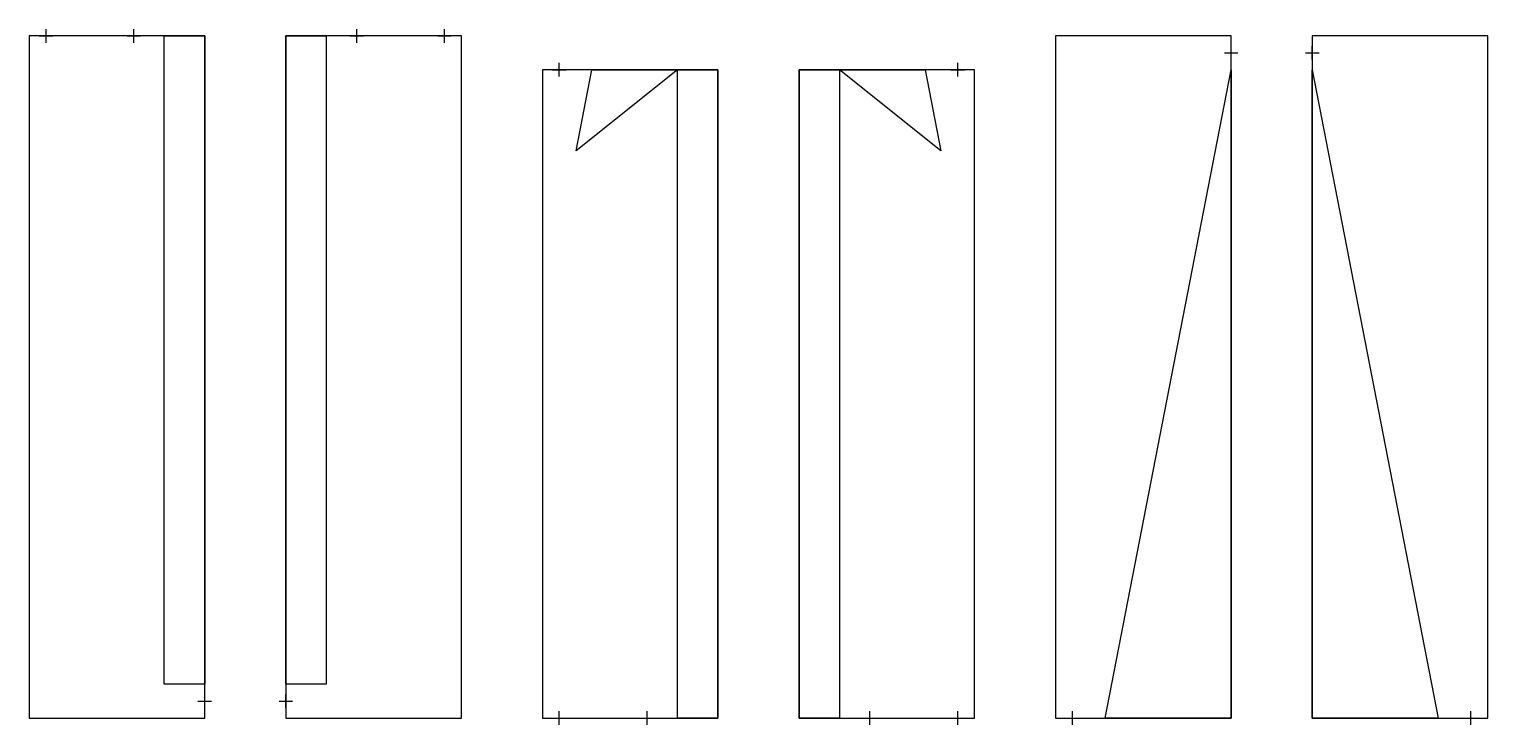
# Model space of a CAD drawing. Header units: inches. Extents: x 0 to 216, y -1 to 102.
import ezdxf

# ---------------------------------------------------------------- set-up
doc = ezdxf.new("R2010")
doc.units = ezdxf.units.IN
doc.header["$MEASUREMENT"] = 0
doc.layers.add('CUT', color=1, linetype='Continuous')
doc.layers.add('REG', color=5, linetype='Continuous')

msp = doc.modelspace()

# ---------------------------------------------------------------- linework, layer by layer
at = {"layer": 'CUT'}
for points in [[(0, 0), (26, 0), (26, 101), (0, 101)], [(20, 5), (20, 101), (26, 101), (26, 5)], [(44, 5), (38, 5), (38, 101), (44, 101)], [(38, 0), (64, 0), (64, 101), (38, 101)], [(152, 0), (178, 0), (178, 101), (152, 101)], [(190, 0), (216, 0), (216, 101), (190, 101)], [(76, 0), (102, 0), (102, 96), (76, 96)], [(81, 84.01), (83.33, 96), (95.99, 96)], [(96, 96), (102, 96), (102, 0), (96, 0)], [(120, 0), (120, 0), (120, 0), (114, 0), (114, 96), (120, 96)], [(114, 0), (140, 0), (140, 96), (114, 96)], [(135, 84.01), (120.01, 96), (132.67, 96)], [(172, 0.01), (171.99, 0), (171.99, 0), (159.33, 0), (159.33, 0), (178, 95.99), (178, 0), (172, 0)], [(208.67, 0), (208.67, 0), (196.01, 0), (196.01, 0), (196, 0.01), (196, 0), (190, 0), (190, 95.99), (190, 96)]]:
    msp.add_lwpolyline(points, close=True, dxfattribs=at)
at = {"layer": 'REG'}
for points in [[(2.5, 100), (2.5, 102)], [(15.5, 100), (15.5, 102)], [(48.5, 100), (48.5, 102)], [(61.5, 100), (61.5, 102)], [(1.5, 101), (3.5, 101)], [(14.5, 101), (16.5, 101)], [(47.5, 101), (49.5, 101)], [(60.5, 101), (62.5, 101)], [(178, 97.5), (178, 99.5)], [(190, 97.5), (190, 99.5)], [(177, 98.5), (179, 98.5)], [(189, 98.5), (191, 98.5)], [(77.5, 96), (79.5, 96)], [(78.5, 95), (78.5, 97)], [(136.5, 96), (138.5, 96)], [(137.5, 95), (137.5, 97)], [(25, 2.5), (27, 2.5)], [(26, 1.5), (26, 3.5)], [(37, 2.5), (39, 2.5)], [(38, 1.5), (38, 3.5)], [(77.5, 0), (79.5, 0)], [(78.5, -1), (78.5, 1)], [(90.5, 0), (92.5, 0)], [(91.5, -1), (91.5, 1)], [(123.5, 0), (125.5, 0)], [(124.5, -1), (124.5, 1)], [(136.5, 0), (138.5, 0)], [(137.5, -1), (137.5, 1)], [(153.5, 0), (155.5, 0)], [(154.5, -1), (154.5, 1)], [(212.5, 0), (214.5, 0)], [(213.5, -1), (213.5, 1)]]:
    msp.add_lwpolyline(points, dxfattribs=at)

doc.saveas('drawing.dxf')
